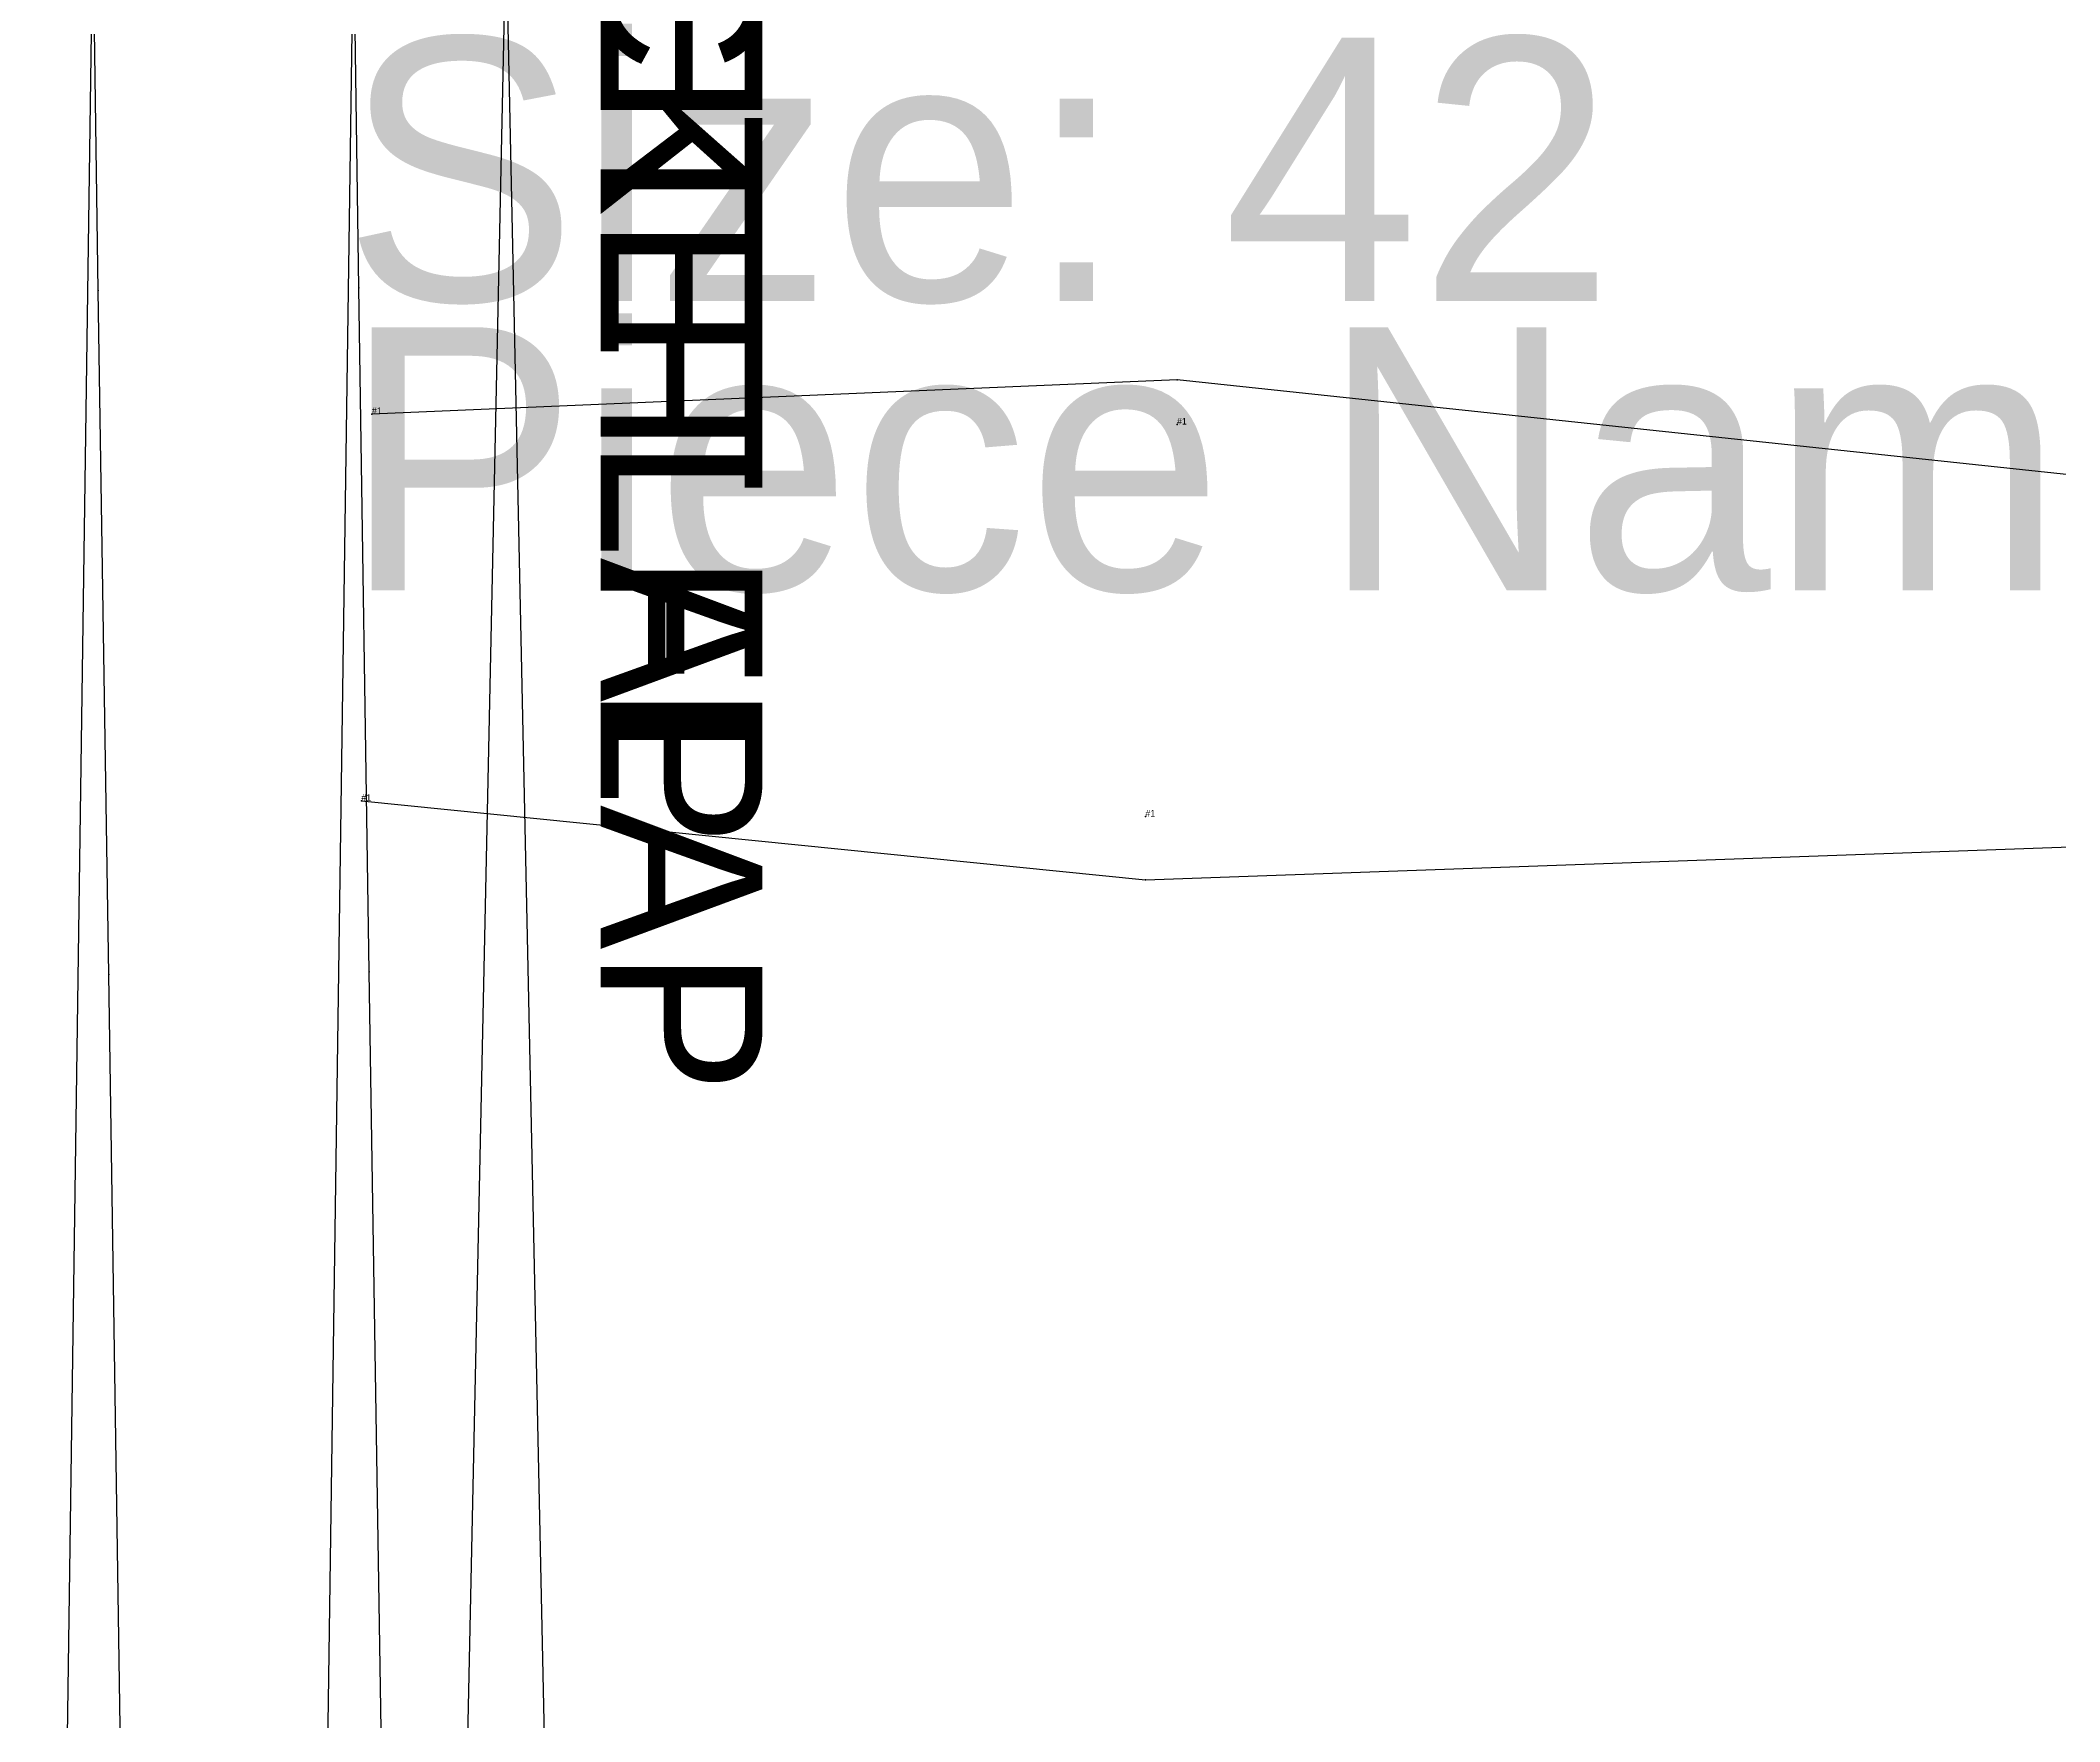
# Model space of a CAD drawing. Header units: metres. Extents: x -877 to 4284, y -561 to 1095.
# Drawn here: x -278.8 to -202.1, y -213.9 to -150 of the extents above; entities that cross this region are included whole.
import ezdxf

# ---------------------------------------------------------------- set-up
doc = ezdxf.new("R2010")
doc.units = ezdxf.units.M

# ---------------------------------------------------------------- blocks, each defined once
blk = doc.blocks.new('FRONT RIGHT 1P')
at = {"layer": '1'}
blk.add_lwpolyline([(95.2, -142.9), (32.5, -144.7), (-42.8, -145.2), (-127.3, -144.9), (-139.4, -144.9), (-139.3, -134.9), (-137.2, 13.5)], dxfattribs=at)
at = {"layer": '13'}
for p in [(-126.8, -19), (-96.2, -19.4), (-127.2, -33.7), (-97.4, -34.3)]:
    blk.add_point(p, dxfattribs=at)
at = {"layer": '14'}
blk.add_lwpolyline([(94.8, -133), (32.4, -134.8), (-42.8, -135.3), (-127.3, -134.9), (-129.4, -134.9), (-127.3, 13.4), (-126.9, 39.4), (-125.7, 121.8)], dxfattribs=at)
at = {"layer": '2'}
for p in [(-96.2, -17.7), (-126.8, -19), (-126.8, -19), (-96.2, -19.4), (-127.2, -33.7), (-127.2, -33.7), (-97.4, -34.3), (-97.4, -36.7)]:
    blk.add_point(p, dxfattribs=at)
at = {"layer": '8'}
for points in [[(-119.9, 84.6), (-123.6, -89.6)], [(37.2, -31.9), (-96.2, -17.7), (-126.8, -19)], [(-127.2, -33.7), (-97.4, -36.7), (37.2, -31.9)]]:
    blk.add_lwpolyline(points, dxfattribs=at)
at = {"layer": '84'}
blk.add_lwpolyline([(95.2, -142.9), (32.5, -144.7), (-42.8, -145.2), (-127.3, -144.9), (-139.4, -144.9), (-139.3, -134.9), (-137.2, 13.5)], dxfattribs=at)
at = {"layer": '85'}
for points in [[(-119.9, 84.6), (-123.6, -89.6)], [(37.2, -31.9), (-96.2, -17.7), (-126.8, -19)], [(-127.2, -33.7), (-97.4, -36.7), (37.2, -31.9)]]:
    blk.add_lwpolyline(points, dxfattribs=at)
at = {"layer": '87'}
blk.add_lwpolyline([(94.8, -133), (32.4, -134.8), (-42.8, -135.3), (-127.3, -134.9), (-129.4, -134.9), (-127.3, 13.4), (-126.9, 39.4), (-125.7, 121.8)], dxfattribs=at)
at = {"layer": '13'}
for p in [(-126.8, -19), (-96.2, -19.4), (-127.2, -33.7), (-97.4, -34.3)]:
    blk.add_text('#1', height=0.25, dxfattribs=at).set_placement(p)
at = {"layer": '15'}
blk.add_text('POCKET FLAP', height=6.14545, rotation=270, dxfattribs=at).set_placement((-118.1, 21.2))
at = {"layer": '2'}
for p in [(-126.8, -19), (-96.2, -19.4), (-127.2, -33.7), (-97.4, -34.3)]:
    blk.add_text('#1', height=0.25, dxfattribs=at).set_placement(p)
blk = doc.blocks.new('LINING BACK 1P')
at = {"layer": '1'}
for s, p in [('Size: 42', (3.3, 120.4)), ('Piece Name: LINING BACK 1P', (3.3, 109.4))]:
    blk.add_text(s, height=10, dxfattribs=at).set_placement(p)
blk = doc.blocks.new('FRONT LEFT 1P')
at = {"layer": '1'}
blk.add_lwpolyline([(-42.6, -132.5), (-63.3, -131.4), (-91.4, -130.8), (-135.4, -132), (-135.4, -132), (-136.8, -39.5), (-137.2, -13.5), (-139.3, 134.9)], dxfattribs=at)
at = {"layer": '14'}
blk.add_lwpolyline([(-125.6, -121.8), (-126.9, -39.4), (-127.3, -13.4), (-129.4, 134.9), (-127.3, 134.9), (-42.8, 135.3), (32.4, 134.8), (94.8, 133)], dxfattribs=at)
at = {"layer": '2'}
for p in [(-137.2, -13.5), (-137.2, -13.5), (-127.3, -13.4), (-136.8, -39.5), (-136.8, -39.5), (-126.9, -39.4)]:
    blk.add_point(p, dxfattribs=at)
at = {"layer": '4'}
for p in [(-137.2, -13.5, 2.5), (-136.8, -39.5, 2.5)]:
    blk.add_point(p, dxfattribs=at)
at = {"layer": '8'}
blk.add_lwpolyline([(-119.9, -84.6), (-123.6, 89.6)], dxfattribs=at)
at = {"layer": '84'}
blk.add_lwpolyline([(-42.6, -132.5), (-63.3, -131.4), (-91.4, -130.8), (-135.4, -132), (-135.4, -132), (-136.8, -39.5), (-137.2, -13.5), (-139.3, 134.9)], dxfattribs=at)
at = {"layer": '85'}
blk.add_lwpolyline([(-119.9, -84.6), (-123.6, 89.6)], dxfattribs=at)
at = {"layer": '87'}
blk.add_lwpolyline([(-125.6, -121.8), (-126.9, -39.4), (-127.3, -13.4), (-129.4, 134.9), (-127.3, 134.9), (-42.8, 135.3), (32.4, 134.8), (94.8, 133)], dxfattribs=at)
at = {"layer": '15'}
blk.add_text('POCKET FLAP', height=6.14545, rotation=270, dxfattribs=at).set_placement((-118.1, 12.6))

msp = doc.modelspace()

# ---------------------------------------------------------------- block references
at = {"layer": '1'}
for name, p in [('FRONT RIGHT 1P', (-139.4, -145.2)), ('FRONT LEFT 1P', (-139.4, -146)), ('LINING BACK 1P', (-270.6, -280.3))]:
    msp.add_blockref(name, p, dxfattribs=at)

doc.saveas('drawing.dxf')
